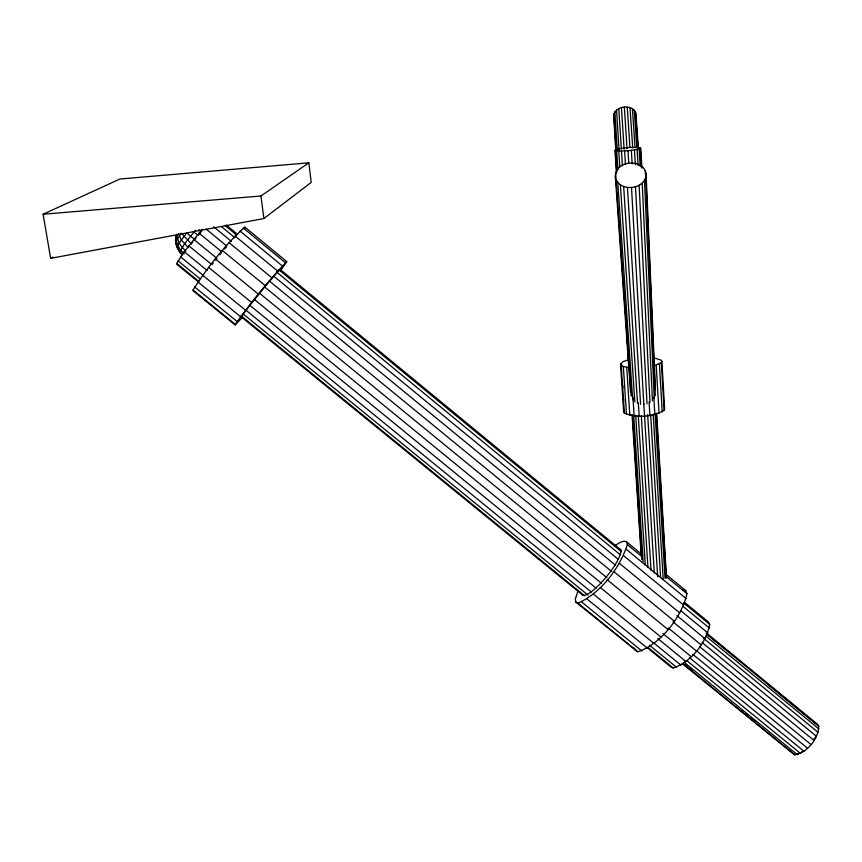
<?xml version="1.0" encoding="UTF-8"?>
<svg xmlns="http://www.w3.org/2000/svg" width="862" height="862" viewBox="0 0 862 862"><rect width="100%" height="100%" fill="white"/><g stroke="black" fill="none" stroke-linecap="round" stroke-linejoin="round"><path stroke-width="1.29" d="M185.987 251.165C180.988 246.898 176.947 240.886 177.076 234.098C173.262 240.595 177.066 249.721 181.968 254.646M175.826 236.35L175.762 242.147L176.43 241.888M647.028 647.513L671.002 667.048L673.233 668.018C691.313 661.779 706.204 643.041 709.663 624.368L708.532 622.073L684.622 602.387M655.336 395.723L645.8 177.141C648.601 158.425 615.08 158.608 615.328 176.462L630.521 391.941M244.776 228.408L244.905 227.115L286.744 261.606L280.559 270.743M244.905 227.115C224.734 245.088 207.688 267.242 193.034 289.966L193.228 290.86L235.164 324.974L235.24 324.317C251.133 302.465 268.05 281.098 286.744 261.606M578.025 590.879L575.331 598.961L575.816 602.096L637.751 651.78C660.788 644.237 681.702 617.041 686.917 593.713L685.743 590.621L666.014 574.351M615.78 150.322L613.636 115.433C614.843 105.53 633.268 103.677 635.919 113.482L638.354 148.415M575.816 602.096L578.057 603.217C601.256 592.474 619.412 568.683 627.374 544.622L626.555 541.821L624.023 541.088L619.983 542.457L614.725 545.786M682.456 663.805L794.721 754.843C807.392 752.569 818.307 738.971 818.738 726.224L817.672 724.403L707.476 633.839M628.495 359.799L623.183 361.577L620.5 364.227L623.646 411.713L624.39 413.092C636.695 418.092 652.609 417.068 664.117 410.431L664.645 408.965L661.865 361.318L661.003 360.1L655.4 358.29M664.117 410.431L661.326 362.654L661.865 361.318M615.328 176.462C617.515 191.375 641.931 190.814 645.8 177.141M198.756 282.23L176.861 264.386L176.764 263.416L184.188 251.693L202.311 229.249M191.267 243.935L192.937 241.834M195.502 230.229L184.436 243.989L179.705 252.254M196.127 237.89L194.747 239.55L186.752 232.912L179.199 242.987L177.022 246.834L177.076 247.448L177.884 247.114M199.036 234.432L200.706 232.524M242.416 317.388L235.164 324.974M640.746 148.135L637.115 149.492L627.978 150.71L618.765 151.044L614.94 150.322C622.86 147.456 632.46 146.648 640.746 148.135L641.953 168.241M802.091 751.675L800.442 753.442L687.036 660.788M813.782 739.165L816.454 736.31L701.937 642.362M799.246 753.011L797.296 754.67L684.137 662.275M263.891 218.549L311.214 182.388L308.844 162.81L119.937 179.016L43.1 214.239L50.653 258.341L263.891 218.549L260.949 195.997L308.844 162.81M654.075 365.822L661.326 362.654M50.653 258.341L52.959 257.081M43.1 214.239L260.949 195.997M620.5 364.227L623.345 366.522L629.96 367.708M682.855 589.597L685.743 590.621M198.885 229.658L201.546 231.576M193.885 232.072L198.206 235.391M176.764 263.416L198.669 281.26M241.435 316.117L584.576 595.761M648.202 647.61L673.233 668.018M240.455 316.214L582.389 594.845M197.915 281.928L240.606 316.71M587.13 599.068L647.448 648.213M194.618 286.938L237.082 321.504M581.904 602.193L641.931 651.058M193.034 289.966L235.24 324.317M578.057 603.217L637.751 651.78M188.692 245.724L211.621 264.483M254.365 299.437L601.514 583.337M663.018 633.635L691.173 656.661M689.288 657.501L803.923 751.222M208.69 267.446L251.65 302.551M600.221 587.421L660.874 636.996M184.188 251.693L207.139 270.442M249.905 305.374L596.213 588.229M657.749 638.505L685.915 661.51M684.913 664.71L686.992 666.401M689.061 668.104L692.186 670.647M740.997 710.493L743.066 712.184M745.145 713.887L748.259 716.43M750.339 718.121L755.532 722.356M682.898 663.557L794.721 754.843M180.546 256.854L203.486 275.571M245.185 309.598L591.3 592.011M653.849 643.041L680.948 665.162M202.721 275.28L245.573 310.245M593.379 594.037L653.913 643.418M178.025 260.852L199.93 278.706M242.696 313.585L587.959 595.082M649.506 645.261L676.627 667.371M222.396 250.53L265.324 285.742M613.669 571.452L674.278 621.168M198.96 233.085L221.825 251.844M264.451 286.787L611.654 571.506M672.985 621.793L701.054 644.808M699.308 646.425L814.008 740.436M696.184 650.498L810.959 744.488M193.734 239.367L216.631 258.115M259.29 293.058L606.848 577.669M668.244 627.945L696.345 650.961M215.414 258.988L258.395 294.179M607.15 579.717L667.834 629.389M692.757 654.269L807.511 748.173M226.21 225.014L237.643 234.432M280.258 269.515L621.222 550.193M224.96 225.435L236.371 234.83M278.932 269.849L621.437 551.755M683.717 603.012L709.663 624.368M235.11 236.026L277.726 271.099M623.635 555.71L683.835 605.243M221.426 226.631L234.917 237.74M276.454 271.896L620.134 554.622M683.469 606.719L709.426 628.075M213.668 226.781L231.35 241.317M274.008 276.368L618.366 559.416M680.786 610.716L707.831 632.945M706.915 634.163L710.029 636.716M712.098 638.419L719.35 644.377M721.429 646.08L724.543 648.644M726.612 650.347L728.681 652.049M731.795 654.603L733.864 656.305M736.978 658.859L739.046 660.561M767.04 683.566L806.433 715.934M808.502 717.637L811.616 720.19M813.685 721.893L815.754 723.595M706.107 633.667L818.738 726.224M229.13 242.685L271.929 277.855M619.304 563.252L679.752 612.914M705.935 636.156L818.9 728.95M206.072 229.033L226.857 246.101M269.472 281.087L615.597 565.267M676.918 615.619L704.976 638.667M703.834 638.559L818.124 732.388M626.555 541.821L642.125 554.665M243.267 227.988L285.387 262.705M627.374 544.622L641.748 556.475M666.38 576.786L686.917 593.713M239.938 231.016L282.316 265.927M626.383 549.363L686.281 598.691M191.396 243.763L181.279 233.225L175.719 241.64L177.022 246.834L179.662 251.585L182.679 254.764M188.412 247.728L181.279 239.992L178.574 233.591M184.296 253.837C178.973 249.344 175.492 242.513 176.247 235.455M613.636 115.433L614.143 117.264M634.594 648.095L635.165 650.368M635.445 111.64L637.955 147.779M635.725 116.736L636.188 123.449M636.565 128.815L637.029 135.528M637.492 142.241L637.869 147.607M634.238 109.98L636.824 147.488M617.763 182.453L632.708 399.817M615.651 173.24L615.931 177.26M616.039 179.608L631.21 396.024M632.385 108.623L635.046 147.499M630.003 107.653L632.719 147.908M627.256 107.157L629.939 147.424M624.336 107.168L627.062 148.77M620.371 184.813L634.82 401.907M623.345 366.522L626.491 414.288M622.644 385.26L622.817 387.9M623.517 398.416L623.689 401.045M621.243 365.466L624.39 413.092M621.448 107.675L624.131 149.266M623.679 186.515L637.503 403.438M618.765 151.044L619.8 167.142M635.693 415.225L645.304 565.407M632.934 397.156L634.141 415.818M616.696 150.915L617.903 169.717M633.742 415.43L643.171 561.787M615.393 150.667L616.783 172.109M627.795 342.02L627.967 345.026M628.657 355.456L628.829 358.43M632.471 414.73L641.834 559.503M614.94 150.322L616.416 173.133M623.452 281.831L623.635 284.514M624.239 293.899L624.497 297.929M625.025 305.978L625.37 311.344M625.801 318.056L626.232 324.769M626.588 330.135L627.105 338.184M627.364 342.214L627.978 351.61M628.236 355.629L628.754 363.678M632.062 414.676L641.177 555.581M626.696 367.331L629.81 415.215M627.978 150.71L628.732 162.778M643.795 403.847L654.312 573.047M624.605 150.947L625.456 164.383M641.285 415.689L651.015 570.245M638.322 402.694L639.162 416.044M618.797 108.644L621.351 148.867M621.47 151.055L622.407 165.827M638.279 415.57L647.922 567.293M616.556 110.002L619.078 150.203M614.886 111.672L617.203 149.158M639.13 149.007L640.186 166.452M655.142 414.579L665.011 578.208M653.805 397.08L654.851 414.428M637.115 149.492L638.096 165.612M653.17 414.04L663.19 579.221M634.454 149.956L635.359 164.739M650.648 414.73L660.594 577.357M649.086 401.961L649.905 415.322M631.34 150.376L632.169 163.78M647.642 414.514L657.663 576.743M627.482 187.453L640.585 404.31M613.884 113.525L616.114 149.794M626.081 318.1L626.254 320.783M626.825 330.178L627.073 334.197M627.568 342.257L627.978 348.959M628.398 355.672L628.721 361.049M659.398 364.001L662.21 411.896M656.197 365.262L659.053 413.264M656.672 413.598L666.488 577.174M640.25 147.79L641.5 167.347M656.262 413.124L666.186 578.316M631.512 187.55L643.828 404.461M635.488 186.795L647.039 403.869M639.13 185.244L649.97 402.597M642.19 183.013L652.437 400.711M645.336 170.773L645.519 174.781M644.464 180.244L654.269 398.395M646.091 173.909L655.454 390.238M620.058 549.234A29.588 6.993 -50.6 0 1 606.169 577.098A29.588 6.993 -50.6 0 1 582.27 594.737M211.836 264.656A30.827 2.069 -50.8 0 1 213.237 262.867M215.414 260.141A30.827 2.069 -50.8 0 1 216.89 258.331M219.864 254.699A30.827 2.069 -50.8 0 1 221.351 252.922M224.626 249.075A30.827 2.069 -50.8 0 1 226.275 247.178M242.631 316.192A30.687 1.045 -50.8 0 1 259.602 293.274A30.687 1.045 -50.8 0 1 279.902 270.496"/></g></svg>
